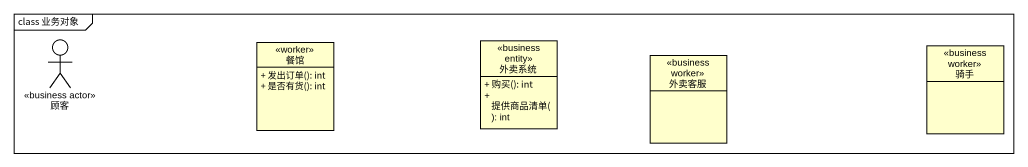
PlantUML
@startuml
mainframe class 业务对象
allowmixing
hide circle
hide empty members
skinparam classAttributeIconSize 0
actor 顾客 <<business actor>>
class 餐馆 <<worker>> {
  + 发出订单(): int
  + 是否有货(): int
}
class 外卖系统 <<business entity>> {
  + 购买(): int
  + 提供商品清单(): int
}
class 外卖客服 <<business worker>>
class 骑手 <<business worker>>
@enduml
